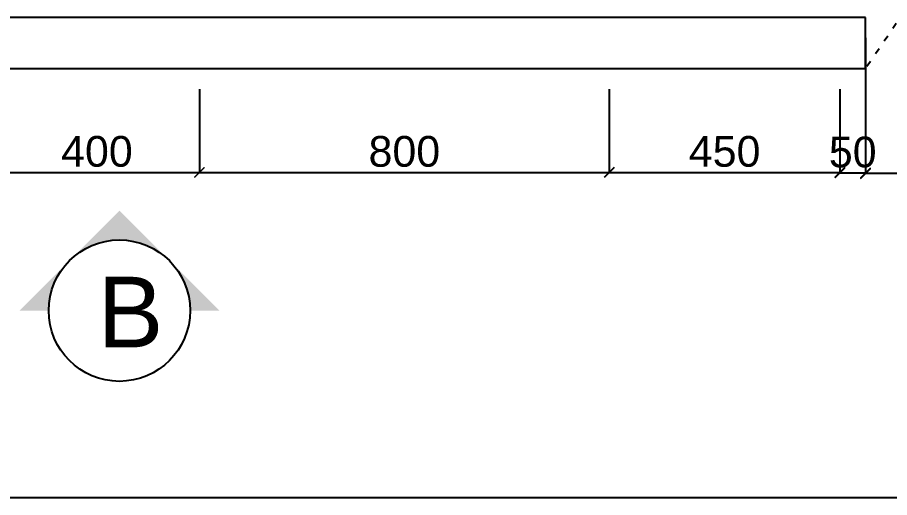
# Model space of a CAD drawing. Header units: millimetres. Extents: x 0 to 1097966, y -63096 to 223085.
# Drawn here: x 1081506 to 1083208, y 207450 to 208388 of the extents above; entities that cross this region are included whole.
import ezdxf

# ---------------------------------------------------------------- set-up
doc = ezdxf.new("R2010")
doc.units = ezdxf.units.MM
doc.linetypes.add('1800', pattern=[200000, 100000, 100000])
doc.linetypes.add('34', pattern=[30, 12, -18])
doc.styles.get("Standard").update_dxf_attribs({"font": 'arial.ttf'})
doc.dimstyles.new('橱柜侧', dxfattribs={"dimtxt": 60, "dimasz": 20, "dimexe": 1.25, "dimexo": 40, "dimgap": 10, "dimtad": 1, "dimdec": 0, "dimtxsty": 'Standard', "dimblk": 'ARCHTICK', "dimcen": 2.5, "dimclrd": 1, "dimclre": 1, "dimadec": 0, "dimazin": 0, "dimtfac": 1, "dimtmove": 0, "dimatfit": 3, "dimfxl": 1, "dimarcsym": 0})

# ---------------------------------------------------------------- blocks, each defined once
blk = doc.blocks.new('_ArchTick')
at = {"color": 0, "linetype": 'ByBlock', "const_width": 0.15}
blk.add_lwpolyline([(-0.5, -0.5), (0.5, 0.5)], dxfattribs=at)
blk = doc.blocks.new('*D184')
at = {"color": 1, "lineweight": -2, "transparency": 16777216}
for p, q in [((1081461.1, 208247.7), (1081461.1, 208084)), ((1081861.1, 208247.7), (1081861.1, 208084)), ((1081461.1, 208085.2), (1081861.1, 208085.2))]:
    blk.add_line(p, q, dxfattribs=at)
at = {"layer": 'Defpoints', "color": 0, "linetype": '1800', "lineweight": -2, "transparency": 16777216}
for p in [(1081461.1, 208287.7), (1081861.1, 208287.7), (1081861.1, 208085.2)]:
    blk.add_point(p, dxfattribs=at)
at = {"color": 1, "linetype": '1800', "lineweight": -2, "transparency": 16777216, "xscale": 20, "yscale": 20, "zscale": 20, "rotation": 180}
blk.add_blockref('_ArchTick', (1081461.1, 208085.2), dxfattribs=at)
at = {"color": 1, "linetype": '1800', "lineweight": -2, "transparency": 16777216, "xscale": 20, "yscale": 20, "zscale": 20}
blk.add_blockref('_ArchTick', (1081861.1, 208085.2), dxfattribs=at)
at = {"color": 0, "linetype": '1800', "transparency": 16777216, "insert": (1081661.1, 208125.8), "char_height": 60, "attachment_point": 5}
blk.add_mtext('400', dxfattribs=at)
blk = doc.blocks.new('*D185')
at = {"color": 1, "lineweight": -2, "transparency": 16777216}
for p, q in [((1081861.1, 208247.7), (1081861.1, 208084)), ((1082661.1, 208247.7), (1082661.1, 208084)), ((1081861.1, 208085.2), (1082661.1, 208085.2))]:
    blk.add_line(p, q, dxfattribs=at)
at = {"layer": 'Defpoints', "color": 0, "linetype": '1800', "lineweight": -2, "transparency": 16777216}
for p in [(1081861.1, 208287.7), (1082661.1, 208287.7), (1082661.1, 208085.2)]:
    blk.add_point(p, dxfattribs=at)
at = {"color": 1, "linetype": '1800', "lineweight": -2, "transparency": 16777216, "xscale": 20, "yscale": 20, "zscale": 20, "rotation": 180}
blk.add_blockref('_ArchTick', (1081861.1, 208085.2), dxfattribs=at)
at = {"color": 1, "linetype": '1800', "lineweight": -2, "transparency": 16777216, "xscale": 20, "yscale": 20, "zscale": 20}
blk.add_blockref('_ArchTick', (1082661.1, 208085.2), dxfattribs=at)
at = {"color": 0, "linetype": '1800', "transparency": 16777216, "insert": (1082261.1, 208125.8), "char_height": 60, "attachment_point": 5}
blk.add_mtext('800', dxfattribs=at)
blk = doc.blocks.new('*D186')
at = {"color": 1, "lineweight": -2, "transparency": 16777216}
for p, q in [((1082661.1, 208247.7), (1082661.1, 208084)), ((1083111.1, 208247.7), (1083111.1, 208084)), ((1082661.1, 208085.2), (1083111.1, 208085.2))]:
    blk.add_line(p, q, dxfattribs=at)
at = {"layer": 'Defpoints', "color": 0, "linetype": '1800', "lineweight": -2, "transparency": 16777216}
for p in [(1082661.1, 208287.7), (1083111.1, 208287.7), (1083111.1, 208085.2)]:
    blk.add_point(p, dxfattribs=at)
at = {"color": 1, "linetype": '1800', "lineweight": -2, "transparency": 16777216, "xscale": 20, "yscale": 20, "zscale": 20, "rotation": 180}
blk.add_blockref('_ArchTick', (1082661.1, 208085.2), dxfattribs=at)
at = {"color": 1, "linetype": '1800', "lineweight": -2, "transparency": 16777216, "xscale": 20, "yscale": 20, "zscale": 20}
blk.add_blockref('_ArchTick', (1083111.1, 208085.2), dxfattribs=at)
at = {"color": 0, "linetype": '1800', "transparency": 16777216, "insert": (1082886.1, 208125.8), "char_height": 60, "attachment_point": 5}
blk.add_mtext('450', dxfattribs=at)
blk = doc.blocks.new('*D206')
at = {"color": 1, "lineweight": -2, "transparency": 16777216}
for p, q in [((1083111.1, 208247.7), (1083111.1, 208082.7)), ((1083161.1, 208247.7), (1083161.1, 208082.7)), ((1083111.1, 208084), (1083161.1, 208084))]:
    blk.add_line(p, q, dxfattribs=at)
at = {"layer": 'Defpoints', "color": 0, "linetype": '1800', "lineweight": -2, "transparency": 16777216}
for p in [(1083111.1, 208287.7), (1083161.1, 208287.7), (1083161.1, 208084)]:
    blk.add_point(p, dxfattribs=at)
at = {"color": 1, "linetype": '1800', "lineweight": -2, "transparency": 16777216, "xscale": 20, "yscale": 20, "zscale": 20, "rotation": 180}
blk.add_blockref('_ArchTick', (1083111.1, 208084), dxfattribs=at)
at = {"color": 1, "linetype": '1800', "lineweight": -2, "transparency": 16777216, "xscale": 20, "yscale": 20, "zscale": 20}
blk.add_blockref('_ArchTick', (1083161.1, 208084), dxfattribs=at)
at = {"color": 0, "linetype": '1800', "transparency": 16777216, "insert": (1083136.1, 208124.6), "char_height": 60, "attachment_point": 5}
blk.add_mtext('50', dxfattribs=at)
blk = doc.blocks.new('*D207')
at = {"color": 1, "lineweight": -2, "transparency": 16777216}
for p, q in [((1083161.1, 208347.7), (1083161.1, 208081.5)), ((1083761.1, 208347.7), (1083761.1, 208081.5)), ((1083761.1, 208082.7), (1083161.1, 208082.7))]:
    blk.add_line(p, q, dxfattribs=at)
at = {"layer": 'Defpoints', "color": 0, "linetype": '1800', "lineweight": -2, "transparency": 16777216}
for p in [(1083161.1, 208387.7), (1083761.1, 208387.7), (1083161.1, 208082.7)]:
    blk.add_point(p, dxfattribs=at)
at = {"color": 1, "linetype": '1800', "lineweight": -2, "transparency": 16777216, "xscale": 20, "yscale": 20, "zscale": 20, "rotation": 180}
blk.add_blockref('_ArchTick', (1083161.1, 208082.7), dxfattribs=at)
at = {"color": 1, "linetype": '1800', "lineweight": -2, "transparency": 16777216, "xscale": 20, "yscale": 20, "zscale": 20}
blk.add_blockref('_ArchTick', (1083761.1, 208082.7), dxfattribs=at)
at = {"color": 0, "linetype": '1800', "transparency": 16777216, "insert": (1083461.1, 208123.3), "char_height": 60, "attachment_point": 5}
blk.add_mtext('600', dxfattribs=at)

msp = doc.modelspace()

# ---------------------------------------------------------------- hatches: boundary and pattern name
h = msp.add_hatch(color=7)
h.paths.add_polyline_path([(1081704.97, 208010.421), (1081607.374, 207912.826, -0.41421356), (1081802.566, 207912.826)])
h.paths.add_polyline_path([(1081607.374, 207912.826), (1081509.779, 207815.23), (1081566.949, 207815.23, -0.19891237)])
h.paths.add_polyline_path([(1081802.566, 207912.826, -0.19891237), (1081842.991, 207815.23), (1081900.161, 207815.23)])

# ---------------------------------------------------------------- linework, layer by layer
at = {"color": 251, "linetype": '34', "true_color": 0x636466}
msp.add_line((1083761.133, 209169.694), (1083161.133, 208287.694), dxfattribs=at)
for p, q in [((1083161.133, 208387.694), (1080261.133, 208387.694)), ((1083161.133, 208287.694), (1083161.133, 208387.694)), ((1080261.133, 208287.694), (1083161.133, 208287.694))]:
    msp.add_line(p, q)
msp.add_lwpolyline([(1078938.869, 207450.285), (1084506.276, 207450.285), (1084506.276, 212756.256), (1078938.869, 212756.256)], close=True)
at = {"color": 7}
msp.add_circle((1081704.97, 207815.23), 138.021, dxfattribs=at)

# ---------------------------------------------------------------- texts
at = {"color": 7, "insert": (1081662.192, 207881.538), "char_height": 138.021, "attachment_point": 1}
msp.add_mtext('B', dxfattribs=at)

# ---------------------------------------------------------------- dimensions: what is measured, and where the dimension line sits
for base, p1, p2, picture, middle in [((1083161.133, 208082.701), (1083761.133, 208387.694), (1083161.133, 208387.694), '*D207', (1083461.133, 208123.336)), ((1081861.133, 208085.201), (1081461.133, 208287.694), (1081861.133, 208287.694), '*D184', (1081661.133, 208125.836)), ((1082661.133, 208085.201), (1081861.133, 208287.694), (1082661.133, 208287.694), '*D185', (1082261.133, 208125.836)), ((1083111.133, 208085.201), (1082661.133, 208287.694), (1083111.133, 208287.694), '*D186', (1082886.133, 208125.836))]:
    dim = msp.add_linear_dim(base=base, p1=p1, p2=p2, dimstyle='橱柜侧')
    dim.commit()
    dim.dimension.update_dxf_attribs({"geometry": picture, "text_midpoint": middle})
dim = msp.add_linear_dim(base=(1083161.133, 208083.951), p1=(1083111.133, 208287.694), p2=(1083161.133, 208287.694), dimstyle='橱柜侧')
dim.commit()
dim.dimension.update_dxf_attribs({"geometry": '*D206', "text_midpoint": (1083136.133, 208083.951), "dimtype": 160})

doc.saveas('drawing.dxf')
